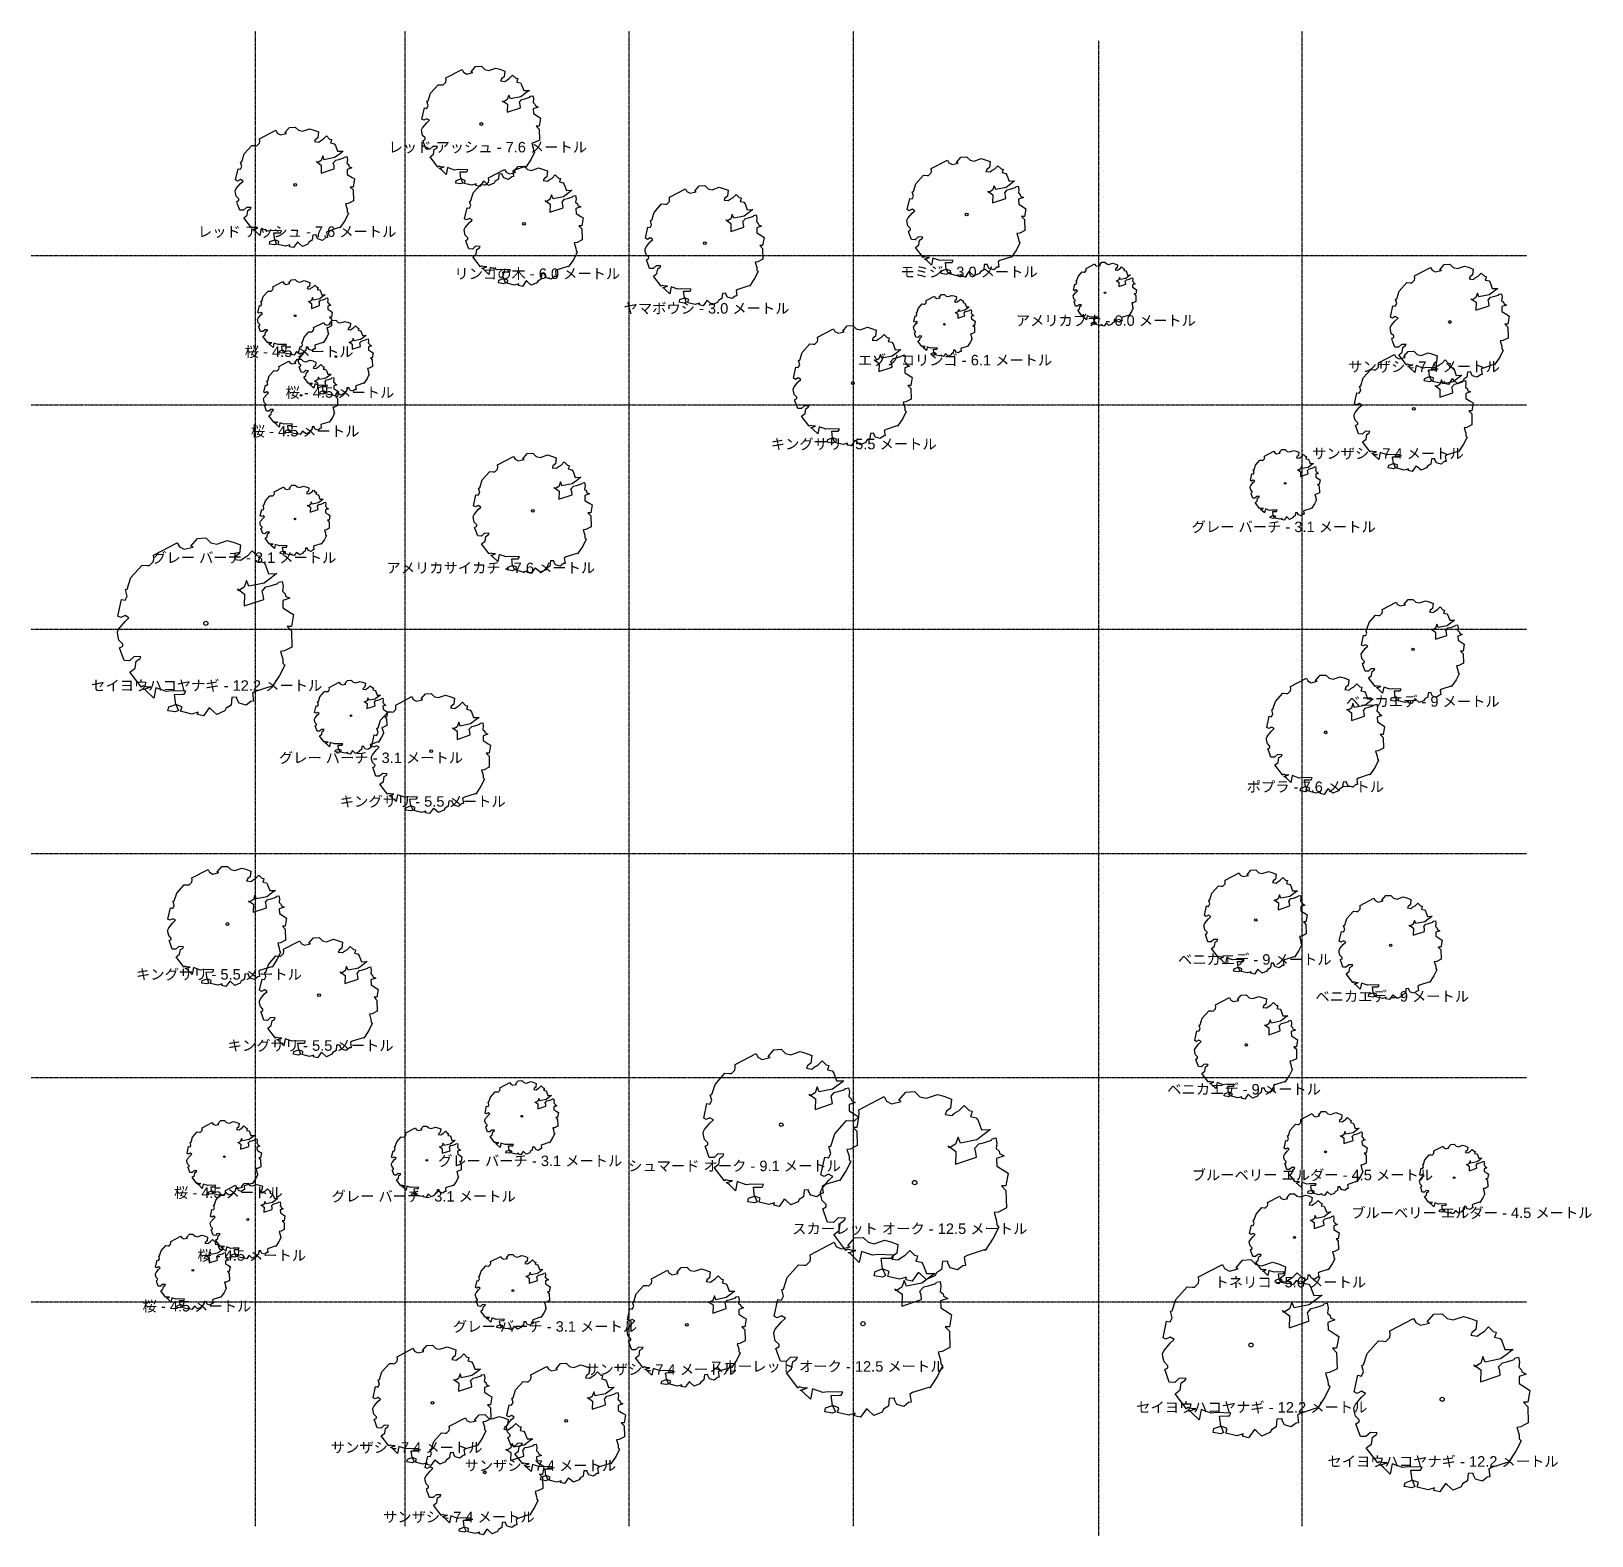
# Model space of a CAD drawing. Header units: millimetres. Extents: x -7500 to 44685, y -326 to 50000.
import ezdxf

# ---------------------------------------------------------------- set-up
doc = ezdxf.new("R2010")
doc.units = ezdxf.units.MM
doc.linetypes.add('Center', pattern=[4, 2.5, -0.5, 0.5, -0.5])
for name, color, linetype, true_color in [('文字', 7, 'Continuous', 0xb0d7d4), ('木', 7, 'Continuous', 0x3fbf7f), ('通り芯', 7, 'Center', 0xb1bec2)]:
    doc.layers.add(name, color=color, linetype=linetype, true_color=true_color)
doc.styles.add('Millimeter Large', font='arial.ttf')

# ---------------------------------------------------------------- blocks, each defined once
blk = doc.blocks.new('Tree')
at = {"layer": '木'}
blk.add_lwpolyline([(782, 1771), (759, 1576), (670, 1508), (664, 1479), (644, 1445), (787, 1426), (847, 1472), (946, 1532), (1046, 1635), (1152, 1531), (1217, 1518), (1203, 1455), (1184, 1402), (1307, 1375), (1346, 1316), (1418, 1121), (1605, 1124), (1523, 1064), (1465, 1020), (1316, 909), (972, 839), (920, 966), (869, 817), (738, 735), (711, 779), (874, 662), (866, 393), (1309, 540), (1298, 640), (1274, 730), (1358, 825), (1459, 847), (1627, 901), (1643, 931), (1723, 947), (1744, 839), (1728, 724), (1790, 665), (1798, 618), (1896, 567), (1736, 513), (1741, 352), (1904, 249), (1982, 197), (1935, -70), (1838, -70), (1935, -170), (1945, -536), (1774, -623), (1683, -636), (1737, -808), (1741, -898), (1781, -942), (1666, -1176), (1493, -1438), (1470, -1426), (1110, -1542), (1050, -1577), (1076, -1756), (1019, -1764), (911, -1850), (755, -1805), (701, -1701), (701, -1667), (587, -1675), (571, -1845), (461, -1914), (429, -1976), (245, -2055), (114, -1936), (77, -1906), (-53, -2092), (-188, -2061), (-175, -2003), (-320, -2048), (-569, -1987), (-545, -1905), (-539, -1884), (-681, -1829), (-618, -1972), (-684, -2002), (-856, -1973), (-839, -1885), (-681, -1829), (-709, -1604), (-524, -1601), (-488, -1601), (-452, -1535), (-780, -1524), (-897, -1540), (-1128, -1458), (-1173, -1690), (-1173, -1690), (-1324, -1544), (-1383, -1487), (-1407, -1491), (-1245, -1437), (-1324, -1440), (-1419, -1412), (-1457, -1440), (-1457, -1438), (-1714, -1100), (-1598, -1012), (-1573, -854), (-1493, -803), (-1467, -757), (-1621, -750), (-1722, -843), (-1846, -839), (-1918, -638), (-1948, -553), (-1878, -512), (-1876, -467), (-1962, -380), (-1990, -265), (-1996, -193), (-1962, -122), (-1826, 43), (-1736, 127), (-1826, 179), (-1919, 130), (-1986, 166), (-1904, 541), (-1826, 524), (-1777, 618), (-1818, 763), (-1776, 775), (-1695, 1033), (-1442, 1316), (-1324, 1310), (-1273, 1307), (-1185, 1397), (-1177, 1463), (-1184, 1542), (-646, 1823), (-598, 1730), (-488, 1673), (-287, 1719), (-338, 1746), (-190, 1921), (0, 1930), (113, 1821), (249, 1790), (484, 1871), (620, 1832)], close=True, dxfattribs=at)
blk.add_circle((0, 0), 46.3, dxfattribs=at)

msp = doc.modelspace()

# ---------------------------------------------------------------- linework, layer by layer
at = {"layer": '通り芯'}
for points in [[(0, 0), (0, 50000)], [(5000, 0), (5000, 50000)], [(12500, 0), (12500, 50000)], [(20000, 0), (20000, 50000)], [(28206, -326), (28206, 49674)], [(35000, 0), (35000, 50000)], [(-7500, 42500), (42500, 42500)], [(-7500, 37500), (42500, 37500)], [(-7500, 30000), (42500, 30000)], [(-7500, 22500), (42500, 22500)], [(-7500, 15000), (42500, 15000)], [(-7500, 7500), (42500, 7500)]]:
    msp.add_lwpolyline(points, dxfattribs=at)

# ---------------------------------------------------------------- block references
at = {"layer": '木'}
for p in [(7552, 46895), (8978, 43556), (23781, 43867), (15024, 42907), (39941, 40274), (19976, 38224), (38734, 37368), (9276, 33956), (5874, 25920), (-940, 20136), (2125, 17755), (14426, 6732), (5920, 4122), (10391, 3518), (7664, 1797)]:
    msp.add_blockref('Tree', p, dxfattribs=at)
for p, xscale, yscale, zscale in [((1324, 44859), 1.002391752146222, 1.002391752146222, 1.002391752146222), ((28406, 41249), 0.5313240875522487, 0.5313240875522487, 0.5313240875522487), ((1324, 40482), 0.6276182932663701, 0.6276182932663701, 0.6276182932663701), ((23039, 40196), 0.5171335996824652, 0.5171335996824652, 0.5171335996824652), ((2688, 39118), 0.6276182932663701, 0.6276182932663701, 0.6276182932663701), ((1525, 37821), 0.6276182932663701, 0.6276182932663701, 0.6276182932663701), ((34433, 34878), 0.5871259665076969, 0.5871259665076969, 0.5871259665076969), ((1324, 33687), 0.5869569132115124, 0.5869569132115124, 0.5869569132115124), ((-1660, 30193), 1.480603052715511, 1.480603052715511, 1.480603052715511), ((38705, 29325), 0.8662923240324327, 0.8662923240324327, 0.8662923240324327), ((3195, 27105), 0.6140277016869293, 0.6140277016869293, 0.6140277016869293), ((35786, 26549), 0.9925459658844844, 0.9925459658844844, 0.9925459658844844), ((33450, 20273), 0.8662923240324327, 0.8662923240324327, 0.8662923240324327), ((37961, 19422), 0.8662923240324327, 0.8662923240324327, 0.8662923240324327), ((33130, 16095), 0.8662923240324327, 0.8662923240324327, 0.8662923240324327), ((17581, 13425), 1.305975793989196, 1.305975793989196, 1.305975793989196), ((8904, 13709), 0.618349230229507, 0.618349230229507, 0.618349230229507), ((22042, 11487), 1.577619509818181, 1.577619509818181, 1.577619509818181), ((35784, 12518), 0.7001054325702171, 0.7001054325702171, 0.7001054325702171), ((-1042, 12355), 0.6276182932663701, 0.6276182932663701, 0.6276182932663701), ((5729, 12235), 0.5930533890135856, 0.5930533890135856, 0.5930533890135856), ((40083, 11654), 0.5781248402554993, 0.5781248402554993, 0.5781248402554993), ((-260, 10253), 0.6276182932663701, 0.6276182932663701, 0.6276182932663701), ((34742, 9655), 0.7566160577138542, 0.7566160577138542, 0.7566160577138542), ((-2093, 8554), 0.6276182932663701, 0.6276182932663701, 0.6276182932663701), ((20315, 6768), 1.494900565191585, 1.494900565191585, 1.494900565191585), ((8606, 7876), 0.6273466532635817, 0.6273466532635817, 0.6273466532635817), ((33288, 6053), 1.480603052715511, 1.480603052715511, 1.480603052715511), ((39683, 4242), 1.480603052715511, 1.480603052715511, 1.480603052715511)]:
    msp.add_blockref('Tree', p, dxfattribs=dict(at, xscale=xscale, yscale=yscale, zscale=zscale))

# ---------------------------------------------------------------- texts
at = {"layer": '文字', "char_height": 350, "attachment_point": 5, "style": 'Millimeter Large'}
for s, insert, width in [('レッド アッシュ - 7.6 メートル', (7769, 46104), 11068.65), ('レッド アッシュ - 7.6 メートル', (1393, 43277), 11068.65), ('リンゴの木 - 6.0 メートル', (9423, 41870), 9858.87), ('モミジ - 3.0 メートル', (23862, 41941), 8070.83), ('ヤマボウシ - 3.0 メートル', (15083, 40719), 9801.8), ('アメリカブナ - 6.0 メートル', (28434, 40313), 10258.33), ('桜 - 4.5 メートル', (1459, 39260), 6925.72), ('エゾノコリンゴ - 6.1 メートル', (23392, 38986), 10859.41), ('サンザシ - 7.4 メートル', (39076, 38765), 9063.76), ('桜 - 4.5 メートル', (2823, 37896), 6925.72), ('桜 - 4.5 メートル', (1660, 36600), 6925.72), ('キングサリ - 5.5 メートル', (20004, 36175), 9649.63), ('サンザシ - 7.4 メートル', (37869, 35859), 9063.76), ('グレー バーチ - 3.1 メートル', (34383, 33404), 10456.15), ('グレー バーチ - 3.1 メートル', (-375, 32374), 10456.15), ('アメリカサイカチ - 7.6 メートル', (7869, 32039), 11726.8), ('アメリカサイカチ - 7.6 メートル', (7869, 32039), 11726.8), ('セイヨウハコヤナギ - 12.2 メートル', (-1633, 28099), 13126.8), ('ベニカエデ - 9 メートル', (39036, 27567), 8884.96), ('グレー バーチ - 3.1 メートル', (3862, 25681), 10456.15), ('ポプラ - 7.6 メートル', (35441, 24718), 8188.76), ('キングサリ - 5.5 メートル', (5592, 24220), 9649.63), ('ベニカエデ - 9 メートル', (33415, 18938), 8884.96), ('キングサリ - 5.5 メートル', (-1222, 18436), 9649.63), ('ベニカエデ - 9 メートル', (38013, 17702), 8884.96), ('キングサリ - 5.5 メートル', (1843, 16055), 9649.63), ('ベニカエデ - 9 メートル', (33057, 14597), 8884.96), ('グレー バーチ - 3.1 メートル', (9187, 12199), 10456.15), ('シュマード オーク - 9.1 メートル', (16018, 12035), 11787.67), ('ブルーベリー エルダー - 4.5 メートル', (35343, 11725), 13423.54), ('桜 - 4.5 メートル', (-907, 11133), 6925.72), ('グレー バーチ - 3.1 メートル', (5622, 11012), 10456.15), ('ブルーベリー エルダー - 4.5 メートル', (40673, 10461), 13423.54), ('スカーレット オーク - 12.5 メートル', (21880, 9927), 12967.02), ('桜 - 4.5 メートル', (-125, 9032), 6925.72), ('トネリコ - 5.6 メートル', (34604, 8147), 8793.65), ('桜 - 4.5 メートル', (-1958, 7333), 6925.72), ('グレー バーチ - 3.1 メートル', (9682, 6658), 10456.15), ('サンザシ - 7.4 メートル', (13561, 5223), 9063.76), ('スカーレット オーク - 12.5 メートル', (19108, 5322), 12967.02), ('セイヨウハコヤナギ - 12.2 メートル', (33315, 3958), 13126.8), ('サンザシ - 7.4 メートル', (5055, 2613), 9063.76), ('サンザシ - 7.4 メートル', (9526, 2009), 9063.76), ('セイヨウハコヤナギ - 12.2 メートル', (39711, 2147), 13126.8), ('サンザシ - 7.4 メートル', (6799, 288), 9063.76)]:
    msp.add_mtext(s, dxfattribs=dict(at, insert=insert, width=width))

doc.saveas('drawing.dxf')
